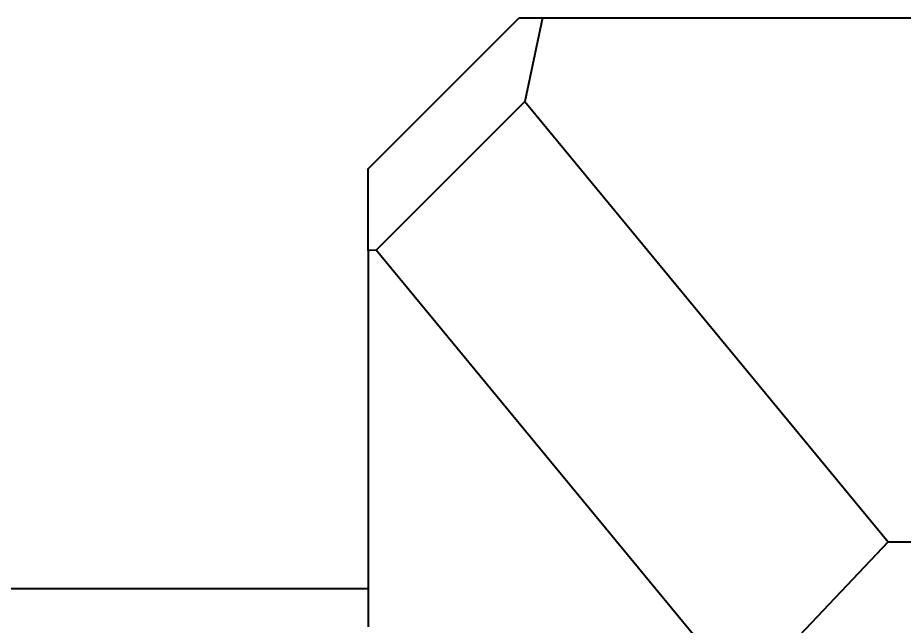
# Model space of a CAD drawing. Header units: millimetres. Extents: x 15 to 415, y 5 to 292.
# Drawn here: x 83.56 to 91.44, y 112.67 to 118.07 of the extents above; entities that cross this region are included whole.
import ezdxf

# ---------------------------------------------------------------- set-up
doc = ezdxf.new("R2010")
doc.units = ezdxf.units.MM
doc.layers.add('Geometries', color=7, linetype='Continuous')

msp = doc.modelspace()

# ---------------------------------------------------------------- linework, layer by layer
at = {"layer": 'Geometries', "linetype": 'Continuous', "lineweight": 40}
for p, q in [((86.6718, 116.7325), (88.0139, 118.0747)), ((88.0139, 118.0747), (88.2225, 118.0747)), ((88.2225, 118.0747), (88.0664, 117.3315)), ((88.2225, 118.0747), (93.9322, 118.0747)), ((88.0664, 117.3315), (86.745, 116.0102)), ((88.0664, 117.3315), (91.2934, 113.4178)), ((86.6718, 116.0049), (86.6718, 116.7325)), ((86.745, 116.0102), (86.6718, 116.0049)), ((86.6718, 116.0049), (86.6718, 112.9996)), ((90.0054, 112.0561), (86.745, 116.0102)), ((91.2934, 113.4178), (90.0054, 112.0561)), ((91.2934, 113.4178), (93.8465, 113.4178)), ((86.6718, 112.9996), (73.8955, 112.9996)), ((86.6718, 112.9996), (86.6718, 112.6609))]:
    msp.add_line(p, q, dxfattribs=at)

doc.saveas('drawing.dxf')
